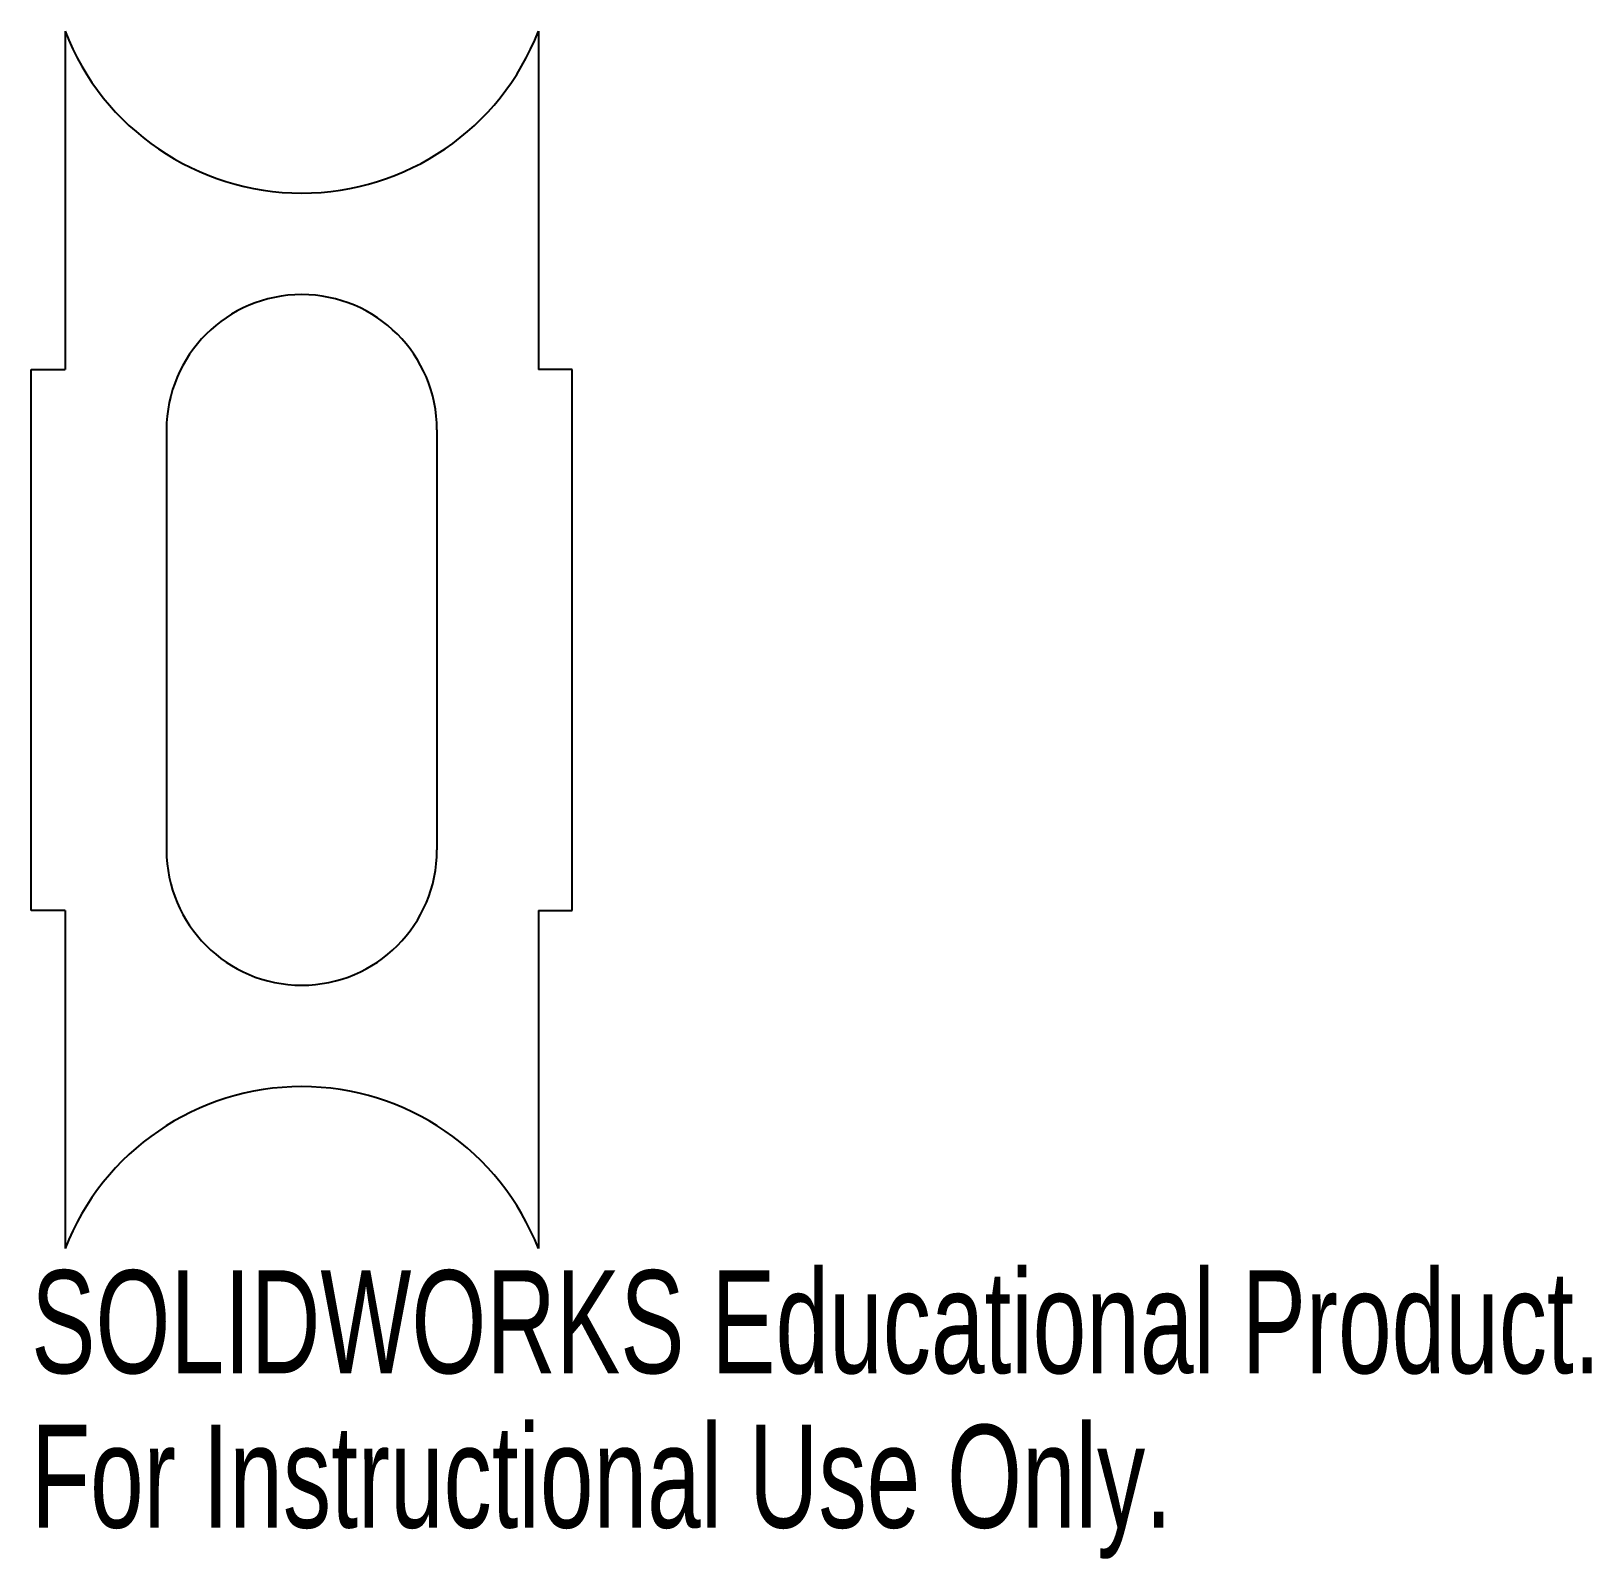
# Model space of a CAD drawing. Header units: inches. Extents: x -0.5 to 2.38, y -1.7 to 1.13.
import ezdxf

# ---------------------------------------------------------------- set-up
doc = ezdxf.new("R2010")
doc.units = ezdxf.units.IN
doc.header["$MEASUREMENT"] = 0
doc.styles.add('SLDTEXTSTYLE0', font='TXT', dxfattribs={"width": 0.7})

msp = doc.modelspace()

# ---------------------------------------------------------------- linework, layer by layer
at = {"color": 7, "linetype": 'Continuous', "lineweight": 25}
for p, q in [((-0.4375, 1.125), (-0.4375, 0.5)), ((0.4375, 1.125), (0.4375, 0.5)), ((-0.5, 0.5), (-0.4375, 0.5)), ((-0.5, -0.5), (-0.5, 0.5)), ((0.5, 0.5), (0.4375, 0.5)), ((0.5, -0.5), (0.5, 0.5)), ((-0.25, 0.3882), (-0.25, -0.3882)), ((0.25, 0.3882), (0.25, -0.3882)), ((-0.4375, -0.5), (-0.5, -0.5)), ((-0.4375, -0.5), (-0.4375, -1.125)), ((0.4375, -0.5), (0.4375, -1.125)), ((0.4375, -0.5), (0.5, -0.5))]:
    msp.add_line(p, q, dxfattribs=at)
for centre, radius, start, end in [((0, 1.2951), 0.4694, 201.2505, 338.7495), ((0, 0.3882), 0.25, 0, 180), ((0, -0.3882), 0.25, 180, 0), ((0, -1.2951), 0.4694, 21.2505, 158.7495)]:
    msp.add_arc(centre, radius, start, end, dxfattribs=at)

# ---------------------------------------------------------------- texts
at = {"color": 7, "linetype": 'Continuous', "char_height": 0.1903, "attachment_point": 1, "style": 'SLDTEXTSTYLE0'}
for s, insert in [('SOLIDWORKS Educational Product.', (-0.5, -1.1651)), ('For Instructional Use Only.', (-0.5, -1.4506))]:
    msp.add_mtext(s, dxfattribs=dict(at, insert=insert))

doc.saveas('drawing.dxf')
